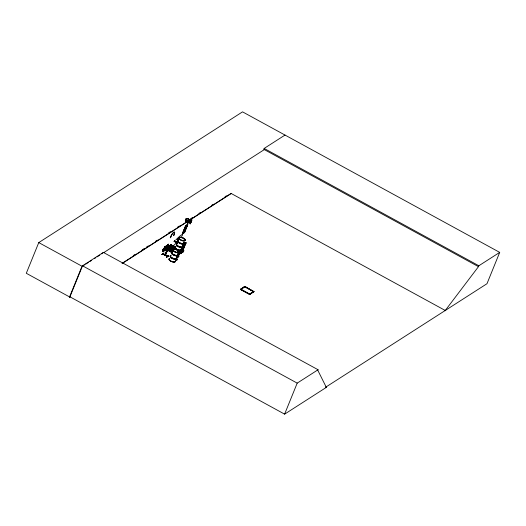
<?xml version="1.0" encoding="UTF-8"?>
<svg xmlns="http://www.w3.org/2000/svg" width="526" height="526" viewBox="0 0 526 526"><rect width="100%" height="100%" fill="white"/><g stroke="black" fill="none" stroke-linecap="round" stroke-linejoin="round"><path stroke-width="0.79" d="M185.599 220.466C185.75 223.109 184.225 219.112 187.677 220.657M183.416 250.889C183.324 250.08 182.45 250.632 182.897 250.133M168.267 247.194L164.835 255.182L167.952 247.509M168.412 247.2L172.732 249.548M180.273 252.881L181.306 251.809L183.587 245.787A1.808 0.434 -61.6 0 0 184.455 243.86A1.808 0.434 -61.6 0 0 183.949 243.676M181.148 251.494C181.168 251.29 181.292 251.034 181.7 251.803M181.365 251.29L181.575 250.744L181.168 251.599M181.924 251.435L181.825 251.875M181.661 252.651L182.095 251.244L181.227 252.809L182.042 251.711M183.37 250.797L183.587 250.547M170.424 250.554L171.423 251.093L170.358 250.507M172.048 249.423L172.988 250.087M174.218 248.548L173.554 248.607L174.172 249.048M165.401 255.261L168.425 247.608M173.495 249.626L173.6 249.469M177.716 251.921L177.63 252.112M178.34 252.092L177.814 251.901L178.229 252.329M179.412 237.93L179.866 237.824L179.524 237.805M179.524 238.008L179.366 237.818M178.577 252.388L177.919 252.263M184.08 240.099L183.699 240.277L184.231 240.658M183.837 240.369L184.442 240.428M184.153 240.106L183.89 240.336L184.448 240.231M184.218 240.573L184.639 240.665L184.508 240.277M185.599 220.506L188.814 221.525L190.044 222.827L190.248 223.885L190.419 222.873L187.664 220.657M172.285 252.217L166.518 249.081L166.933 248.43L165.138 249.62M166.703 248.897L168.386 244.478L166.703 249.166M163.047 249.344L165.631 247.121L165.322 248.923L164.447 250.047L163.113 250.895L163.185 250.297L162.376 250.79C164.513 246.576 160.917 252.592 163.132 250.264L162.731 251.678L166.946 249.008L168.596 244.34L168.175 244.984M190.261 223.872L189.912 223.701M184.1 230.171L183.844 231.453L185.27 230.539L187.841 224.418L185.737 226.141M180.53 252.256L180.3 252.756M181.759 251.448L182.206 251.31M162.968 253.802L167.669 256.3L163.06 253.756M180.931 251.132L182.588 252.072L183.442 250.429M177.459 239.225L178.603 240.178M182.016 251.809L181.858 251.448M180.188 252.782C180.661 251.211 179.083 255.629 180.142 252.704A3.432 1.387 22.1 0 1 178.018 253.571M180.431 252.329L182.686 246.51A1.808 0.434 -61.6 0 1 183.567 244.34A1.808 0.434 -61.6 0 1 184.567 243.669A1.808 0.434 -61.6 0 1 183.686 245.839L181.135 251.855M181.871 251.29L184.126 245.471A1.808 0.434 -61.6 0 1 185.007 243.301A1.808 0.434 -61.6 0 1 186.007 242.631A1.808 0.434 -61.6 0 1 185.126 244.8L182.673 250.869L185.224 244.853A1.808 0.434 -61.6 0 0 186.105 242.683A1.808 0.434 -61.6 0 0 185.106 243.354A1.808 0.434 -61.6 0 0 184.225 245.524L181.97 251.343M325.85 387.083L486.977 283.718L499.7 252.381L242.539 111.854L38.766 242.591L26.3 273.283L69.826 297.072L82.523 265.801L103.385 252.421L318.066 369.745L317.829 370.324L326.33 387.379L284.612 414.146L69.932 296.815M81.74 266.945L69.379 297.387L70.109 296.914M103.385 252.421L101.807 253.861M162.994 249.317L163.75 248.851L164.566 247.148L168.563 244.59M161.725 254.63L163.974 252.973M164.559 247.194L168.636 244.873L165.006 247.174L165.019 246.674L163.185 251.178L167.077 248.568M163.349 251.27L163.514 250.849M165.006 247.174L165.177 246.76M162.692 254.012L167.59 256.307L162.935 253.854M166.131 248.016L167.498 248.404L166.374 249.271L165.164 248.423M164.658 250.409C173.1 235.063 165.309 252.408 162.731 251.678M173.804 249.745L167.912 246.628L166.854 247.338L166.63 247.739L172.936 251.126M168.557 244.393L166.538 249.035M167.86 247.457L168.609 247.582L167.86 247.457L168.149 247.174L172.587 249.653L168.281 247.398M174.645 248.377L169.484 245.622L168.221 246.72M168.195 247.358L165.079 255.031M168.228 247.503L168.55 246.766L168.471 247.351M165.46 255.268L168.662 247.457M169.484 245.622L169.247 246.017M168.287 249.022C171.561 248.824 166.762 251.56 169.628 249.548M169.76 245.734L171.022 244.636L172.232 245.484M168.984 248.154L169.806 247.108L169.648 247.884L168.984 248.154L169.806 247.108M169.109 248.226L169.931 247.181M169.694 247.023L170.759 246.313L169.694 247.023L168.425 246.332M166.341 257.155L166.446 256.898C169.194 254.38 169.642 256.083 166.597 257.293L168.57 255.715M170.549 247.483L171.607 246.773L170.549 247.483L171.824 248.167L172.883 247.457L171.824 248.167M171.167 246.194L172.298 245.326M162.593 254.051L167.386 256.307M172.022 246.655L173.146 245.787C176.407 246.148 171.443 248.298 174.422 246.47M172.028 250.849L170.904 251.724L172.028 250.849L170.759 250.159L169.628 251.034L170.759 250.159A13.124 3.61 0.4 0 1 171.785 246.602M172.594 250.639L168.346 248.213M185.448 226.002L182.469 233.774L185.803 225.963M182.476 233.551L182.89 233.176L182.548 233.537M185.639 225.878L182.285 233.675L184.527 232.216L182.838 233.301M185.678 228.948L184.462 232.545L187.729 224.727M182.535 233.761C184.093 234.215 184.981 230.769 184.639 232.387M184.442 232.531L187.979 223.215L186.092 225.91L184.698 229.79L186.375 227.817M180.694 251.875L181.016 251.073L182.292 251.763L181.726 252.782M180.642 252.316L179.655 253.815M182.213 250.784L182.555 250.087L182.233 250.889M182.095 251.244L181.227 252.809M181.207 250.586C183.922 250.146 181.799 253.098 182.673 252.276M183.633 250.258L182.765 251.822L183.745 250.323M182.588 252.072L183.83 250.777L182.469 250.146M183.83 250.777L183.14 251.954L181.049 250.823M285.02 135.057L264.164 148.437L263.802 149.331L478.476 266.656L478.844 265.761L499.7 252.381M240.402 289.431L244.846 286.394L253.973 291.693L249.626 294.475L240.402 289.431L244.846 286.394M240.776 289.497L244.984 286.611L253.591 291.628L249.495 294.258L240.776 289.497L244.984 286.611M249.495 294.258L253.696 291.371M249.626 294.475L254.078 291.437M284.612 414.146L297.203 383.125L318.066 369.745M176.887 242.946L174.152 241.309M177.341 242.282L174.553 240.73L174.106 241.388M177.209 239.402L177.446 238.889L178.827 239.698M184.869 243.689L185.099 243.176L183.686 242.401M180.523 250.606L181.483 248.351M168.563 247.614L165.223 255.36M162.705 253.959L167.314 256.478M174.553 240.73L177.295 242.348M184.823 231.992L184.639 231.861M166.998 247.496L173.047 251.047M175.625 247.568L170.582 245.169L172.699 246.293M175.132 247.056L170.943 244.787L170.74 245.063L175.605 247.72M180.642 252.828L179.215 254.518M181.621 252.934L179.958 251.783M181.943 252.717L180.78 253.512M168.465 247.102L168.682 246.839M191.116 220.874L191.845 219.888M191.135 220.894L191.977 219.921L191.24 220.953L189.117 221.065L186.796 220.269L185.599 219.178L186.237 218.54L188.321 218.829L190.563 220.105L191.517 222.071L190.149 222.86L187.775 222.662L185.428 221.301M445.259 310.478L478.476 266.656M166.86 247.588L173.067 250.889M168.313 246.589L173.948 249.633M168.432 246.582L173.922 249.659M168.55 246.51L173.942 249.508M169.852 245.603L174.763 248.298M170.911 244.873L175.145 247.174M171.995 249.548C174.494 249.626 171.121 249.87 172.791 249.62M173.56 248.542L174.731 248.87L169.74 246.53M181.075 253.236L181.233 252.473M182.529 252.388L183.469 251.658M184.639 240.665L184.58 240.323M177.61 251.987L178.301 251.947M185.961 219.329L186.533 218.75M161.719 254.551L163.888 253.157M170.082 245.517L170.957 244.794M168.064 248.187L169.188 247.319L168.129 248.029L166.854 247.338M167.288 249.574L168.353 248.857M175.552 247.082L174.428 247.956L175.487 247.246M179.484 254.065L180.379 253.466M181.049 253.059L181.95 252.46L180.674 251.77M84.311 265.084L82.293 266.38L38.766 242.591M85.659 264.216L88.348 262.494M89.696 261.632L91.715 260.337M94.404 258.608L95.752 257.747M97.093 256.879L99.789 255.156M103.846 252.552L264.302 149.608M133.236 255.603L135.307 254.275M142.211 249.85L144.282 248.515M146.353 247.187L148.424 245.859M155.328 241.434L157.399 240.106M168.445 233.018L170.516 231.69M177.42 227.258L179.491 225.93M190.537 218.842L192.608 217.514M198.821 213.53L200.202 212.642M211.939 205.114L213.319 204.226M225.056 196.698L226.436 195.81M122.006 263.408L231.085 193.43L445.765 310.754M122.44 263.322L231.499 193.351M187.762 223.543L187.078 224.352L187.558 224.043M165.019 246.674L168.596 244.34M168.346 247.279L167.912 247.332M163.185 251.178L166.749 248.897M166.466 256.918L168.629 255.511L168.767 255.899M191.26 221.972L190.149 222.86M175.382 247.338L175.421 247.943M178.465 252.395L178.117 252.342M189.104 221.058L191.135 220.867M187.749 222.491L189.978 222.689M175.46 247.476L175.474 247.812L174.073 247.049M173.639 249.857L173.363 249.738M166.459 245.977L167.044 246.023M166.992 246.063L166.479 245.925M186.224 218.54L188.308 218.908M186.526 218.77L188.38 219.026L190.359 220.144L191.227 221.939M184.37 240.461L184.034 240.316M178.261 252.46L177.656 252.007M189.163 221.025L186.796 220.256L185.619 219.197M184.166 240.283L184.56 240.474M181.411 250.448L183.489 251.474M181.365 250.547L182.778 251.283M170.694 245.024L175.691 247.661M181.496 250.797L182.765 251.487M169.964 245.346L171.233 246.036M172.087 246.497L173.363 247.181M173.593 247.253L174.961 248.088L173.541 247.351M169.898 245.504L174.757 248.226M174.29 248.417L169.405 245.773L174.303 248.542M169.898 246.293L174.159 248.647M169.852 246.392L174.132 248.66M169.76 246.523L173.948 248.785L173.606 248.482M172.055 248.239L173.448 248.995M172.009 248.338L173.462 249.114M168.537 247.161L172.719 249.423M170.483 249.245L172.574 250.376M166.847 248.246L172.429 251.264M166.847 248.384L172.443 251.382M168.734 249.515L172.291 251.494L168.688 249.613M166.657 249.298L172.298 252.335M165.098 248.581L172.074 252.355M165.079 248.732L172.081 252.493M165.644 249.199L171.943 252.585M264.164 148.437L478.844 265.761M244.741 286.65L253.973 291.693M244.879 286.867L253.591 291.628M164.566 247.148L162.784 251.711M240.882 289.241L249.594 294.001M240.507 289.175L249.732 294.218M82.523 265.801L297.203 383.125M177.15 242.683L174.316 241.21L177.13 242.795M174.113 241.368L176.933 242.867M185.56 221.268L187.756 222.623M187.019 220.269L185.974 219.316M171.404 245.872A0.677 0.598 57.3 0 1 172.252 245.451A0.677 0.598 57.3 0 1 172.515 246.477A0.677 0.598 57.3 0 1 171.529 246.365M175.901 239.863A10.25 1.157 -46.7 0 1 181.536 236.601M177.939 241.013A10.25 1.157 -46.7 0 1 172.337 246.72M182.384 246.247A3.38 1.368 22.1 0 1 178.833 246.996A3.38 1.368 22.1 0 1 176.973 244.011M182.509 246.056A3.432 1.387 22.1 0 1 178.906 246.819A3.432 1.387 22.1 0 1 177.012 243.788M175.822 246.845A3.38 1.368 22.1 0 0 177.683 249.824A3.38 1.368 22.1 0 0 181.22 249.1A3.38 1.368 22.1 0 1 177.683 249.824A3.38 1.368 22.1 0 1 175.809 246.865M181.292 248.89A3.366 1.361 22.1 0 1 177.762 249.633A3.366 1.361 22.1 0 1 175.908 246.661M181.286 248.976A3.393 1.368 22.1 0 1 177.722 249.725A3.393 1.368 22.1 0 1 175.855 246.727M183.883 242.67A3.432 1.387 22.1 0 1 180.701 243.591A3.432 1.387 22.1 0 1 177.933 240.573M182.798 246.109A3.386 1.368 22.1 0 1 178.656 246.247A3.386 1.368 22.1 0 1 177.196 243.439M183.765 242.861A3.386 1.368 22.1 0 1 180.622 243.768A3.386 1.368 22.1 0 1 177.893 240.79M182.581 245.885A3.432 1.387 22.1 0 1 178.971 246.641A3.432 1.387 22.1 0 1 177.084 243.61M183.955 242.499A3.432 1.387 22.1 0 1 180.766 243.413A3.432 1.387 22.1 0 1 178.005 240.395M183.988 242.289A3.38 1.368 22.1 0 1 180.852 243.196A3.38 1.368 22.1 0 1 178.13 240.224M178.636 256.333A3.38 1.368 22.1 0 1 176.545 257.129M177.479 259.18A3.38 1.368 22.1 0 1 175.395 259.975M177.551 258.976A3.366 1.361 22.1 0 1 175.467 259.772M178.59 255.715A3.432 1.387 22.1 0 1 176.644 256.964M178.656 255.537A3.432 1.387 22.1 0 1 176.716 256.787M178.695 255.34A3.386 1.368 22.1 0 1 176.782 256.563M180.017 252.947A3.386 1.368 22.1 0 1 177.926 253.749M180.214 252.592A3.432 1.387 22.1 0 1 178.09 253.4M180.07 251.947A3.38 1.368 22.1 0 1 178.893 253.243M177.545 259.062A3.393 1.368 22.1 0 1 175.447 259.864M176.46 258.444A3.38 1.368 22.1 0 1 172.331 258.582A3.38 1.368 22.1 0 1 170.871 255.781M176.407 257.825A3.432 1.387 22.1 0 1 172.804 258.588A3.432 1.387 22.1 0 1 170.911 255.557M175.309 261.277A3.38 1.368 22.1 0 1 171.18 261.415A3.38 1.368 22.1 0 1 169.72 258.608M175.368 261.087A3.366 1.361 22.1 0 1 171.259 261.225A3.366 1.361 22.1 0 1 169.806 258.43M175.362 261.172A3.393 1.368 22.1 0 1 171.22 261.317A3.393 1.368 22.1 0 1 169.753 258.496M177.781 254.439A3.432 1.387 22.1 0 1 174.178 255.195A3.432 1.387 22.1 0 1 172.285 252.164M176.519 257.451A3.386 1.368 22.1 0 1 172.962 258.2A3.386 1.368 22.1 0 1 171.095 255.209M177.663 254.63A3.386 1.368 22.1 0 1 174.106 255.38A3.386 1.368 22.1 0 1 172.239 252.388M176.48 257.655A3.432 1.387 22.1 0 1 173.291 258.575A3.432 1.387 22.1 0 1 170.529 255.551M177.854 254.262A3.432 1.387 22.1 0 1 174.251 255.025A3.432 1.387 22.1 0 1 172.357 251.993M178.064 254.492A3.38 1.368 22.1 0 1 173.935 254.63A3.38 1.368 22.1 0 1 172.475 251.822M182.824 245.51A1.808 0.434 -61.6 0 1 183.719 243.946M182.884 244.866A1.808 0.434 -61.6 0 1 182.667 245.57M182.483 245.984A1.808 0.434 -61.6 0 1 182.266 246.405M177.295 239.258L178.689 240.08L177.295 239.258M184.948 243.545L183.561 242.808L184.948 243.545M163.06 249.515L162.692 250.422L163.06 249.515M163.994 248.732L163.422 250.139L164.75 249.291L165.322 247.877L163.994 248.732M168.977 248.489L170.043 247.779L168.977 248.489M170.253 249.173L171.312 248.463L170.253 249.173M171.384 249.791L172.443 249.081L171.384 249.791M172.955 248.785L174.014 248.075L172.955 248.785M186.454 225.687L185.303 228.508L186.02 228.047L187.164 225.227L186.454 225.687M174.408 234.55L173.606 235.72L173.83 234.912A3.807 0.953 -61.3 0 0 173.619 232.663A3.807 0.953 -61.3 0 0 170.786 236.871L171.088 236.674L170.26 237.87L170.457 237.081A4.563 1.144 -61.3 0 1 173.85 232.045A4.563 1.144 -61.3 0 1 174.106 234.741L174.408 234.55M171.68 249.416L168.175 247.536L171.66 249.429M169.997 250.501L166.486 248.62L169.97 250.514M326.357 387.36L325.824 387.103L326.33 387.379M180.109 239.383A3.38 1.368 22.1 0 0 185.277 240.244A3.38 1.368 22.1 0 0 181.082 237.226A3.38 1.368 22.1 0 0 180.109 239.383M179.997 239.672A3.366 1.361 22.1 0 0 185.145 240.527A3.366 1.361 22.1 0 0 180.964 237.528A3.366 1.361 22.1 0 0 179.997 239.672M180.05 239.494A3.393 1.368 22.1 0 0 185.244 240.362A3.393 1.368 22.1 0 0 181.029 237.331A3.393 1.368 22.1 0 0 180.05 239.494M177.558 250.139A3.366 1.361 22.1 0 0 181.266 249.824A3.373 1.361 22.1 0 1 177.558 250.133A3.373 1.361 22.1 0 1 175.25 247.325A3.366 1.361 22.1 0 0 177.558 250.139M174.007 251.152A3.38 1.368 22.1 0 0 179.182 252.013A3.38 1.368 22.1 0 0 174.98 248.995A3.38 1.368 22.1 0 0 174.007 251.152M173.896 251.441A3.366 1.361 22.1 0 0 179.05 252.296A3.366 1.361 22.1 0 0 174.869 249.298A3.366 1.361 22.1 0 0 173.896 251.441M173.948 251.277A3.393 1.368 22.1 0 0 179.142 252.138A3.393 1.368 22.1 0 0 174.928 249.1A3.393 1.368 22.1 0 0 173.955 251.264A3.393 1.368 22.1 0 0 179.149 252.125A3.393 1.368 22.1 0 0 174.928 249.114A3.393 1.368 22.1 0 0 173.948 251.277M170.917 246.181A0.677 0.598 57.3 0 0 171.778 246.964A0.677 0.598 57.3 0 0 171.91 245.859A0.677 0.598 57.3 0 0 170.917 246.181"/></g></svg>
